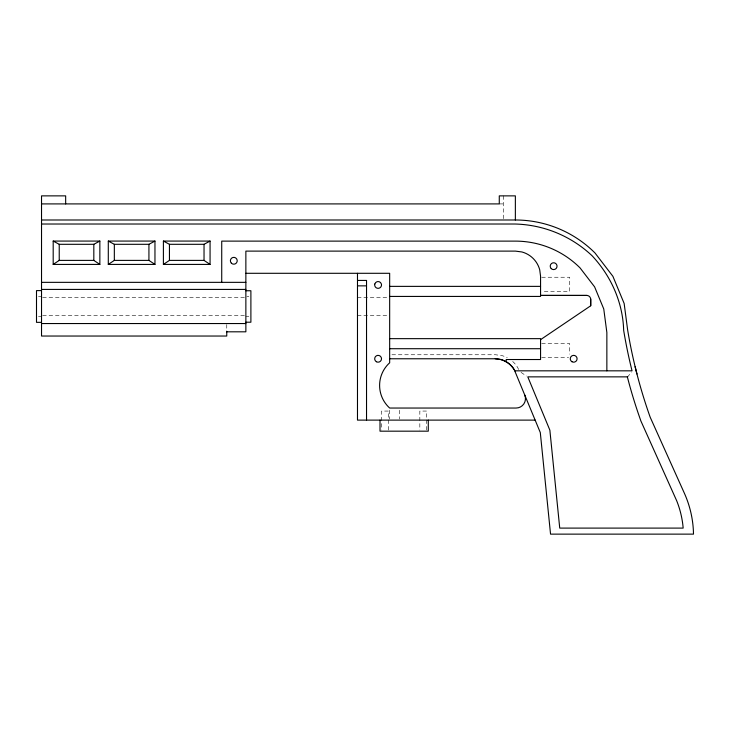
<?xml version="1.0" encoding="UTF-8"?>
<svg xmlns="http://www.w3.org/2000/svg" width="730" height="730" viewBox="0 0 730 730"><rect width="100%" height="100%" fill="white"/><g stroke="black" fill="none" stroke-linecap="round" stroke-linejoin="round"><path stroke-width="0.55" stroke-dasharray="3.65 2.74" d="M627.426 377.227L631.468 372.054M499.274 203.907L503.298 203.907M541.687 277.245L569.729 277.245L569.729 291.325L541.687 291.325M38.508 296.699L41.528 296.699M246.868 296.699L248.884 296.699M42.659 297.411L245.864 297.411M357.481 297.475L388.552 297.475M42.659 315.552L245.864 315.552M357.481 315.479L388.552 315.479M38.508 316.263L41.528 316.263M245.864 316.263L248.884 316.263M541.687 343.62L569.729 343.62L569.729 354.178M391.937 354.753L495.515 354.753L501.984 355.629A26.125 26.125 0 0 1 507.268 357.682M541.687 357.691L568.606 357.691M521.047 372.4L526.458 376.014M518.537 369.499L517.835 367.801A26.125 26.125 0 0 0 511.1 360.127M503.298 195.868L503.298 218.927M426.667 430.052L426.667 411.063L419.832 411.063L419.832 430.052M399.721 410.242L399.721 419.011M389.665 410.242L389.665 419.011M388.46 430.052L388.46 411.063L381.617 411.063L381.617 430.052M226.756 324.576L226.756 331.265"/><path stroke-width="1.09" d="M540.565 339.66L590.716 305.779L590.725 299.437A4.024 4.024 0 0 0 586.71 295.422L540.565 295.422L587.23 295.449M53.19 264.415L59.23 260.391L93.823 260.391L99.855 264.415L99.855 241.073L53.19 241.073L53.19 264.415L99.855 264.415M108.296 264.415L114.336 260.391L148.929 260.391L154.961 264.415L154.961 241.073L108.296 241.073L108.296 264.415L154.961 264.415M163.401 264.415L169.442 260.391L204.035 260.391L210.067 264.415L210.067 241.073L163.401 241.073L163.401 264.415L210.067 264.415M53.19 241.073L59.23 244.304L93.823 244.304L99.855 241.073M108.296 241.073L114.336 244.304L148.929 244.304L154.961 241.073M163.401 241.073L169.442 244.304L204.035 244.304L210.067 241.073M41.528 203.907L499.274 203.907L499.274 195.868L515.362 195.868L515.362 219.995A112.63 112.63 0 0 1 595.005 252.991L612.899 276.314L624.15 303.479L627.608 329.759A508.18 508.18 0 0 0 650.193 417.231L684.32 493.106A104.49 104.49 0 0 1 693.363 530.172L693.5 534.132L550.548 534.132L540.3 432.562L514.322 369.836C510.325 363.221 503.016 358.859 495.25 358.768L389.665 358.768M41.528 219.995L515.362 219.995M41.528 224.019L515.097 224.019C543.868 224.767 571.243 236.046 592.158 255.829C611.11 276.159 622.854 302.448 623.666 330.362A512.597 512.597 0 0 0 631.249 367.628L632.052 370.831L514.741 370.831M245.864 273.294L389.665 273.294L389.665 362.792A30.477 30.477 0 0 0 389.665 408.043L516.073 408.043A9.408 9.408 0 0 0 524.76 395.04M357.481 280.429L366.533 280.429L366.533 420.115M41.528 282.346L245.864 282.346M357.481 285.859L366.533 285.859M389.665 286.37L540.565 286.37M41.528 289.418L245.864 289.418M41.528 290.613L36.5 290.613L36.5 322.35L41.528 322.35M245.864 290.75L250.892 290.75L250.892 322.213L245.864 322.213M389.665 296.426L540.565 296.426L540.565 276.241L539.716 269.79A25.212 25.212 0 0 0 521.886 251.959L515.435 251.111L245.864 251.111L245.864 331.812L226.756 331.812M41.528 323.545L245.864 323.545M389.665 338.656L540.565 338.656L540.565 359.525L506.228 359.525L506.228 361.733M389.665 348.712L540.565 348.712M535.154 420.115L357.481 420.115L357.481 273.294M495.25 358.768L500.889 359.525A22.119 22.119 0 0 1 514.322 369.836M635.127 366.688L636.952 373.997M590.698 298.917L590.716 305.779M606.858 370.831L606.858 332.497L603.756 308.945L594.612 286.872L580.067 267.919A91.505 91.505 0 0 0 515.362 241.119L221.728 241.119L221.728 282.346M428.282 420.115L428.282 431.174L380.011 431.174L380.011 420.115M226.756 331.265L226.756 336.037L41.528 336.037L41.528 195.868L65.663 195.868L65.663 203.907M204.035 244.304L204.035 260.391M169.442 244.304L169.442 260.391M148.929 244.304L148.929 260.391M114.336 244.304L114.336 260.391M93.823 244.304L93.823 260.391M59.23 244.304L59.23 260.391M374.8 284.043L374.682 284.928A3.422 3.422 0 0 0 378.103 288.341A3.422 3.422 0 0 0 381.516 284.928L381.407 284.043A3.422 3.422 0 0 0 374.8 284.043M627.344 376.863L527.79 376.863L549.863 430.152L559.737 528.1L683.152 528.1L683.061 526.887A94.462 94.462 0 0 0 676.692 500.771L640.867 420.936L638.23 413.326A518.2 518.2 0 0 1 629.223 383.934L627.344 376.863M571.964 361.733A3.422 3.422 0 0 0 577.092 358.768A3.422 3.422 0 0 0 571.964 355.811A3.422 3.422 0 0 0 571.964 361.733M376.388 361.733A3.422 3.422 0 0 0 381.516 358.768A3.422 3.422 0 0 0 376.388 355.811A3.422 3.422 0 0 0 376.388 361.733M551.214 268.603A3.422 3.422 0 0 0 556.935 267.07A3.422 3.422 0 0 0 552.747 262.882A3.422 3.422 0 0 0 551.214 268.603M231.383 263.192A3.422 3.422 0 0 0 237.104 261.659A3.422 3.422 0 0 0 232.916 257.471A3.422 3.422 0 0 0 231.383 263.192"/></g></svg>
